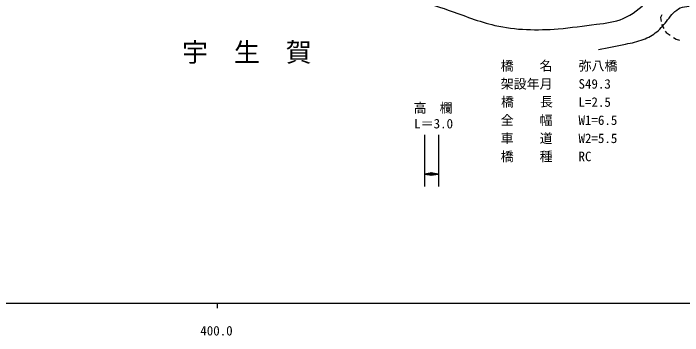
# Model space of a CAD drawing. Units: millimetres, scale not verified. Extents: x 40000 to 680000, y 20000 to 380000.
# Drawn here: x 428688 to 557718, y 198715 to 260912 of the extents above; entities that cross this region are included whole.
import ezdxf
from ezdxf.enums import TextEntityAlignment as Align

# ---------------------------------------------------------------- set-up
doc = ezdxf.new("R2010")
doc.units = ezdxf.units.MM
doc.header["$LTSCALE"] = 1000
for name, color, linetype, lineweight in [('M-BGD', 7, 'Continuous', 25), ('M-STR-HTXT', 7, 'Continuous', 13), ('M-STR-STR3', 7, 'Continuous', 25), ('M-TTL-BAND', 7, 'Continuous', 25)]:
    doc.layers.add(name, color=color, linetype=linetype, lineweight=lineweight)
doc.layers.add('M-STR-STR1', color=1, linetype='Continuous')
doc.styles.add('ＭＳ ゴシック', font='')
doc.styles.get('ＭＳ ゴシック').set_extended_font_data('MS Gothic')

# ---------------------------------------------------------------- blocks, each defined once
blk = doc.blocks.new('open_arrow')
at = {"color": 0, "linetype": 'Continuous', "lineweight": -2}
blk.add_lwpolyline([(7.5, 1.25), (0, 0), (7.5, -1.25)], dxfattribs=at)

msp = doc.modelspace()

# ---------------------------------------------------------------- linework, layer by layer
at = {"layer": 'M-BGD'}
for p, q in [((553699, 260638), (553454, 260109)), ((553454, 260109), (553562, 259351)), ((553647, 258756), (554082, 257983)), ((554370, 257471), (554517, 257210)), ((554517, 257210), (555337, 256676)), ((555955, 256275), (556450, 255953)), ((556450, 255953), (557124, 255753))]:
    msp.add_line(p, q, dxfattribs=at)
for points, knots in [([(465354, 268786), (466846, 269127), (468338, 269467), (469849, 269698), (471153, 269898), (472472, 270016), (473791, 270057), (475540, 270111), (477290, 270031), (479036, 269894), (481003, 269739), (482965, 269511), (484899, 269145), (487526, 268647), (490101, 267894), (492685, 267190), (495243, 266493), (497810, 265843), (500372, 265171), (504457, 264098), (508528, 262968), (512521, 261563), (515511, 260510), (518458, 259303), (521536, 258594), (525500, 257682), (529682, 257598), (533740, 257935), (536203, 258139), (538620, 258499), (541106, 258814), (542876, 259039), (544680, 259242), (546273, 259914), (548036, 260657), (549540, 261976), (551044, 263294)], [0, 0, 0, 0, 1, 1, 1, 2, 2, 2, 3, 3, 3, 4, 4, 4, 5, 5, 5, 6, 6, 6, 7, 7, 7, 8, 8, 8, 9, 9, 9, 10, 10, 10, 11, 11, 11, 12, 12, 12, 12]), ([(541517, 253967), (543257, 254296), (544997, 254625), (546734, 254978), (547887, 255212), (549038, 255457), (550141, 255883), (551082, 256246), (551987, 256740), (552750, 257374), (553535, 258025), (554170, 258824), (554826, 259663), (555538, 260572), (556275, 261528), (557275, 261952), (557795, 262172), (558387, 262248), (558978, 262324)], [0, 0, 0, 0, 1, 1, 1, 2, 2, 2, 3, 3, 3, 4, 4, 4, 5, 5, 5, 6, 6, 6, 6])]:
    msp.add_open_spline(points, degree=3, knots=knots, dxfattribs=at)
at = {"layer": 'M-STR-STR3'}
for p, q in [((507933, 237453), (507933, 227508)), ((510653, 237453), (510653, 227508)), ((510653, 229895), (507933, 229895))]:
    msp.add_line(p, q, dxfattribs=at)
at = {"layer": 'M-TTL-BAND'}
for p, q in [((40000, 205000), (579000, 205000)), ((468000, 205000), (468000, 204000))]:
    msp.add_line(p, q, dxfattribs=at)

# ---------------------------------------------------------------- block references
at = {"layer": 'M-STR-STR3', "xscale": 193, "yscale": 193}
msp.add_blockref('open_arrow', (507933, 229895), dxfattribs=at)
at = {"layer": 'M-STR-STR3', "xscale": 193, "yscale": 193, "rotation": 180}
msp.add_blockref('open_arrow', (510653, 229895), dxfattribs=at)

# ---------------------------------------------------------------- texts
at = {"layer": 'M-STR-HTXT', "style": 'ＭＳ ゴシック'}
msp.add_text('宇\u3000生\u3000賀', height=3666, dxfattribs=at).set_placement((461205, 250476), align=Align.BOTTOM_LEFT)
at = {"layer": 'M-STR-STR1', "style": 'ＭＳ ゴシック'}
for s, p in [('橋\u3000\u3000名', (522646, 249333)), ('弥八橋', (537646, 249333)), ('架設年月', (522646, 245833)), ('S49.3', (537646, 245833)), ('橋\u3000  長', (522714, 242385)), ('L=2.5', (537646, 242333)), ('全\u3000\u3000幅', (522646, 238833)), ('W1=6.5', (537646, 238833)), ('車\u3000\u3000道', (522646, 235333)), ('W2=5.5', (537646, 235333)), ('橋\u3000\u3000種', (522646, 231833)), ('RC', (537646, 231833))]:
    msp.add_text(s, height=1833, dxfattribs=at).set_placement(p, align=Align.BOTTOM_LEFT)
at = {"layer": 'M-STR-STR3', "style": 'ＭＳ ゴシック'}
for s, p in [('高\u3000欄', (505861, 241192)), ('L＝3.0', (505967, 238164))]:
    msp.add_text(s, height=1833, dxfattribs=at).set_placement(p, align=Align.BOTTOM_LEFT)
at = {"layer": 'M-TTL-BAND', "style": 'ＭＳ ゴシック'}
msp.add_text('400.0', height=1833, dxfattribs=at).set_placement((467844, 198195), align=Align.BOTTOM_CENTER)

doc.saveas('drawing.dxf')
